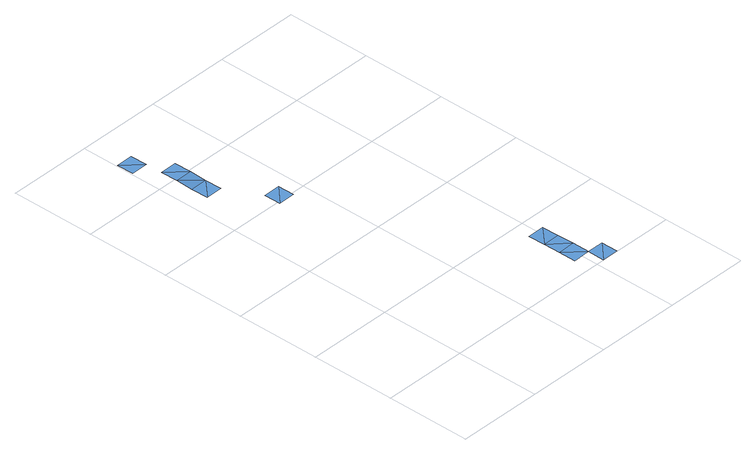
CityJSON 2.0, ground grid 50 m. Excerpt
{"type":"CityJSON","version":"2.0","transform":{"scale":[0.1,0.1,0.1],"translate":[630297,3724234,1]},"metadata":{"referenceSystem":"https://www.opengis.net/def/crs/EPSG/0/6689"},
"CityObjects":{
"waterbody1":{"type":"WaterBody","attributes":{"name":"福岡県津波浸水想定図","class":"1140","function":"2","WaterBodyTsunamiRiskAttribute.description":"1","WaterBodyTsunamiRiskAttribute.rank":"2"},"geometry":[{"type":"MultiSurface","lod":"1","boundaries":[[[0,1,2]],[[0,3,1]],[[4,5,6]],[[4,7,5]]]}]},
"waterbody2":{"type":"WaterBody","attributes":{"name":"福岡県津波浸水想定図","class":"1140","function":"2","WaterBodyTsunamiRiskAttribute.description":"1","WaterBodyTsunamiRiskAttribute.rank":"1"},"geometry":[{"type":"MultiSurface","lod":"1","boundaries":[[[8,9,10]],[[1,11,2]],[[12,13,11]],[[1,12,11]],[[10,9,14]],[[13,12,15]],[[16,17,18]],[[16,19,17]],[[20,6,21]],[[21,22,23]],[[21,6,22]],[[23,24,25]],[[23,22,26]],[[23,26,24]]]}]}
},
"vertices":[
[113,1783,10],[211,1885,10],[111,1883,10],[213,1785,10],[1048,1,11],[1146,103,11],[1046,101,12],[1148,3,11],
[5,2181,16],[105,2183,16],[3,2281,16],[109,1983,15],[209,1985,15],[107,2083,15],[103,2283,16],[207,2085,15],[319,1487,9],[417,1589,9],[317,1587,9],[419,1489,9],[946,99,12],[944,199,15],[1044,201,15],[942,299,13],[1040,401,13],[940,399,13],[1042,301,13]
]}
